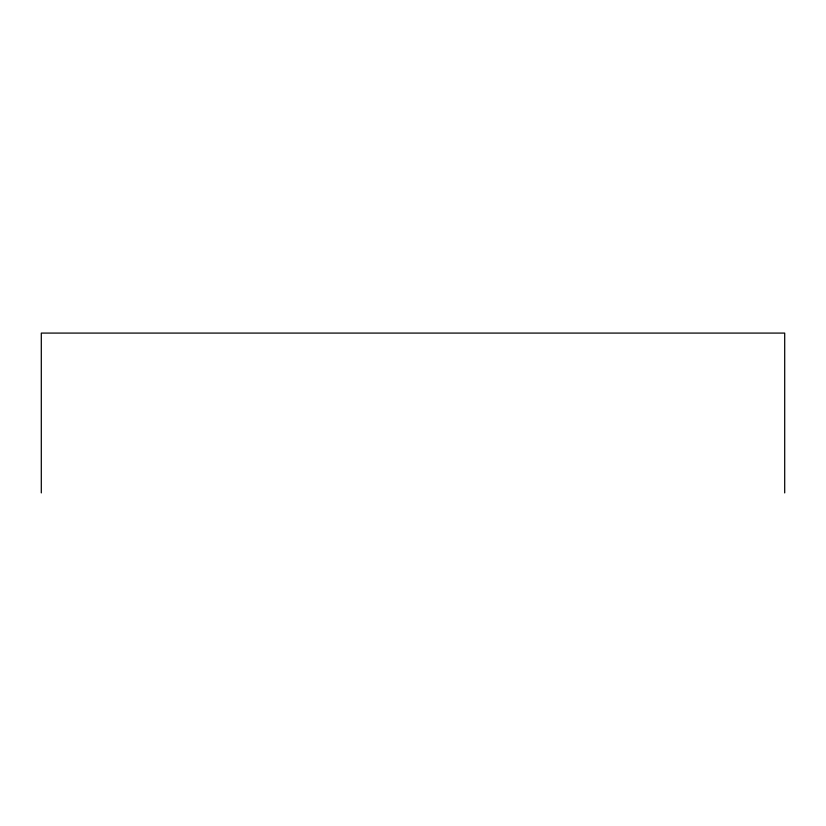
<?xml version="1.0" encoding="UTF-8"?>
<svg xmlns="http://www.w3.org/2000/svg" width="826" height="826" viewBox="0 0 826 826"><rect width="100%" height="100%" fill="white"/><g stroke="black" fill="none" stroke-linecap="round" stroke-linejoin="round"><path stroke-width="1.24" d="M784.7 492.915L784.7 333.084L41.3 333.084L41.3 492.915"/></g></svg>
